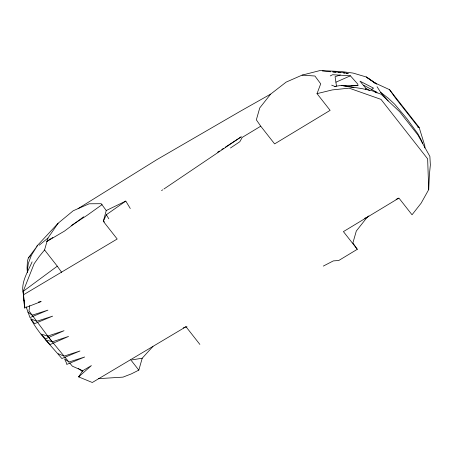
<?xml version="1.0" encoding="UTF-8"?>
<svg xmlns="http://www.w3.org/2000/svg" width="453" height="453" viewBox="0 0 453 453"><rect width="100%" height="100%" fill="white"/><g stroke="black" fill="none" stroke-linecap="round" stroke-linejoin="round"><path stroke-width="0.68" d="M323.312 266.092L333.329 260.905L338.765 260.498L357.292 249.303L343.419 231.613L398.929 198.069L412.037 214.784L421.143 203.159L428.714 189.586L429.376 174.898L430.35 164.954L429.874 156.393L417.881 134.966L399.665 111.738L381.132 94.252L372.19 90.81L361.641 88.545L341.217 85.402L334.784 86.415L331.664 85.153M365.764 89.456L365.848 88.278L359.976 81.149L373.555 88.159L371.267 89.541M27.384 270.464L28.312 263.414L31.529 254.982L37.542 245.549L28.369 257.887L27.446 261.002L27.055 268.012L27.395 272.746M29.756 305.588L28.992 310.888L36.733 321.279L52.616 316.149L34.536 323.685L30.793 318.827L36.733 321.279M130.283 208.499L125.792 201.081L106.24 210.532L103.318 221.324L117.191 239.014L23.494 294.784L24.592 307.995L41.166 301.556L38.386 302.066M23.494 294.784L23.199 291.353L34.117 263.788L39.264 256.449L44.564 249.96L47.967 238.046L58.109 223.255L73.222 210.764L89.145 203.788L101.229 203.703L106.24 210.532M98.346 378.668L123.012 377.123L131.376 373.878L138.816 370.124L142.225 358.21L152.967 346.403M270.662 94.111L259.75 107.922L256.347 119.835L260.741 126.206L274.614 143.895L330.124 110.356L317.015 93.641L320.707 83.828L314.926 76.019L302.072 75.13L286.154 82.106L270.662 94.111L240.254 111.291L157.021 159.547L78.075 208.64M125.792 201.081L106.33 214.739L103.318 221.324L104.581 221.947M32.118 261.851C27.582 272.412 19.841 283.68 23.777 295.588M79.762 376.307L78.629 376.885L91.398 365.588L82.712 370.741L78.629 376.885L92.299 382.496L185.996 326.732L199.875 344.422M368.872 215.917L367.213 217.202L356.307 231.013L352.898 242.933L357.292 249.303M36.755 246.2L58.109 223.255M28.369 257.887L30.747 255.458M39.173 245.226L47.967 238.046M83.612 216.783L64.388 231.155L46.993 241.364M23.199 291.353L57.288 266.183L61.676 272.366M102.084 204.62L87.135 215.305L71.189 225.628M46.936 241.251L48.08 240.435M49.224 239.62L50.374 238.805M161.557 190.6L162.729 189.813M163.901 189.02L241.279 136.795L225.305 147.191M230.43 148.012L239.835 141.715L242.208 137.406L260.741 126.206M217.616 152.197L219.394 151.042M221.76 149.501L223.533 148.346M46.97 241.302L50.515 239.008M51.699 238.244L52.876 237.48M375.112 92.65L376.256 91.965L377.021 93.029M330.271 75.917L332.581 74.722L350.395 75.81L357.802 84.145L357.927 85.623L351.137 85.844M336.013 82.157L350.395 75.81M396.081 199.337L398.629 198.221M183.239 327.961L185.696 326.879L187.038 326.873M364.648 218.323L367.213 217.202M340.333 74.949L335.101 76.704L336.466 86.076M47.752 336.075L64.032 330.707L45.583 338.821L41.081 334.088L47.752 336.075L52.254 341.817L68.533 336.443L50.085 344.557L45.583 339.829L52.254 341.817M58.154 353.708L64.066 356.132L79.949 351.001L61.868 358.533C51.081 345.69 38.748 333.844 30.793 318.827M68.941 362.038L84.66 357.004L66.744 364.439L66.653 363.419L64.592 358.946L68.941 362.038L64.955 357.207M302.072 75.13L320.203 70.504L341.828 71.608L353.102 73.075L366.29 76.987L375.565 83.256M317.015 93.641L332.315 89.915L349.138 88.142L380.984 99.377L427.643 158.861L428.714 189.586M132.129 359.858L142.225 358.21M357.927 85.623L341.217 85.402L353.895 87.599M332.791 71.784L343.193 72.599L348.261 73.465L346.16 73.261M322.389 70.974L330.781 71.784M332.876 71.982L335.673 72.254M338.47 72.525L340.565 72.723M343.363 72.995L344.761 73.131M417.796 127.151L419.138 127.389L424.84 145.9L424.84 147.938M334.784 86.415L335.967 86.636M373.261 82.174L389.557 89.677L419.138 127.389L418.419 127.282L395.429 97.973L389.557 89.677M82.712 370.741L72.367 366.188L69.796 363.074M363.685 85.232L376.256 91.965M365.848 88.278L369.467 90.498M376.72 84.15L366.29 76.987L375.916 83.72M27.837 312.089L32.186 315.18L47.905 310.146L29.989 317.581L26.081 306.704M78.188 368.346L82.91 371.839M377.055 86.71L380.667 92.361L388.436 98.341L394.801 104.349L406.868 118.658L417.791 133.658L421.528 140.532L422.694 143.646M380.667 92.361L388.193 101.019M64.066 356.132L49.926 338.991L37.548 322.377M44.564 249.96L57.288 266.183M130.758 359.852L138.816 370.124M106.33 214.739L108.816 218.793M23.896 299.977L24.332 301.324M23.692 296.341L24.592 307.995"/></g></svg>
